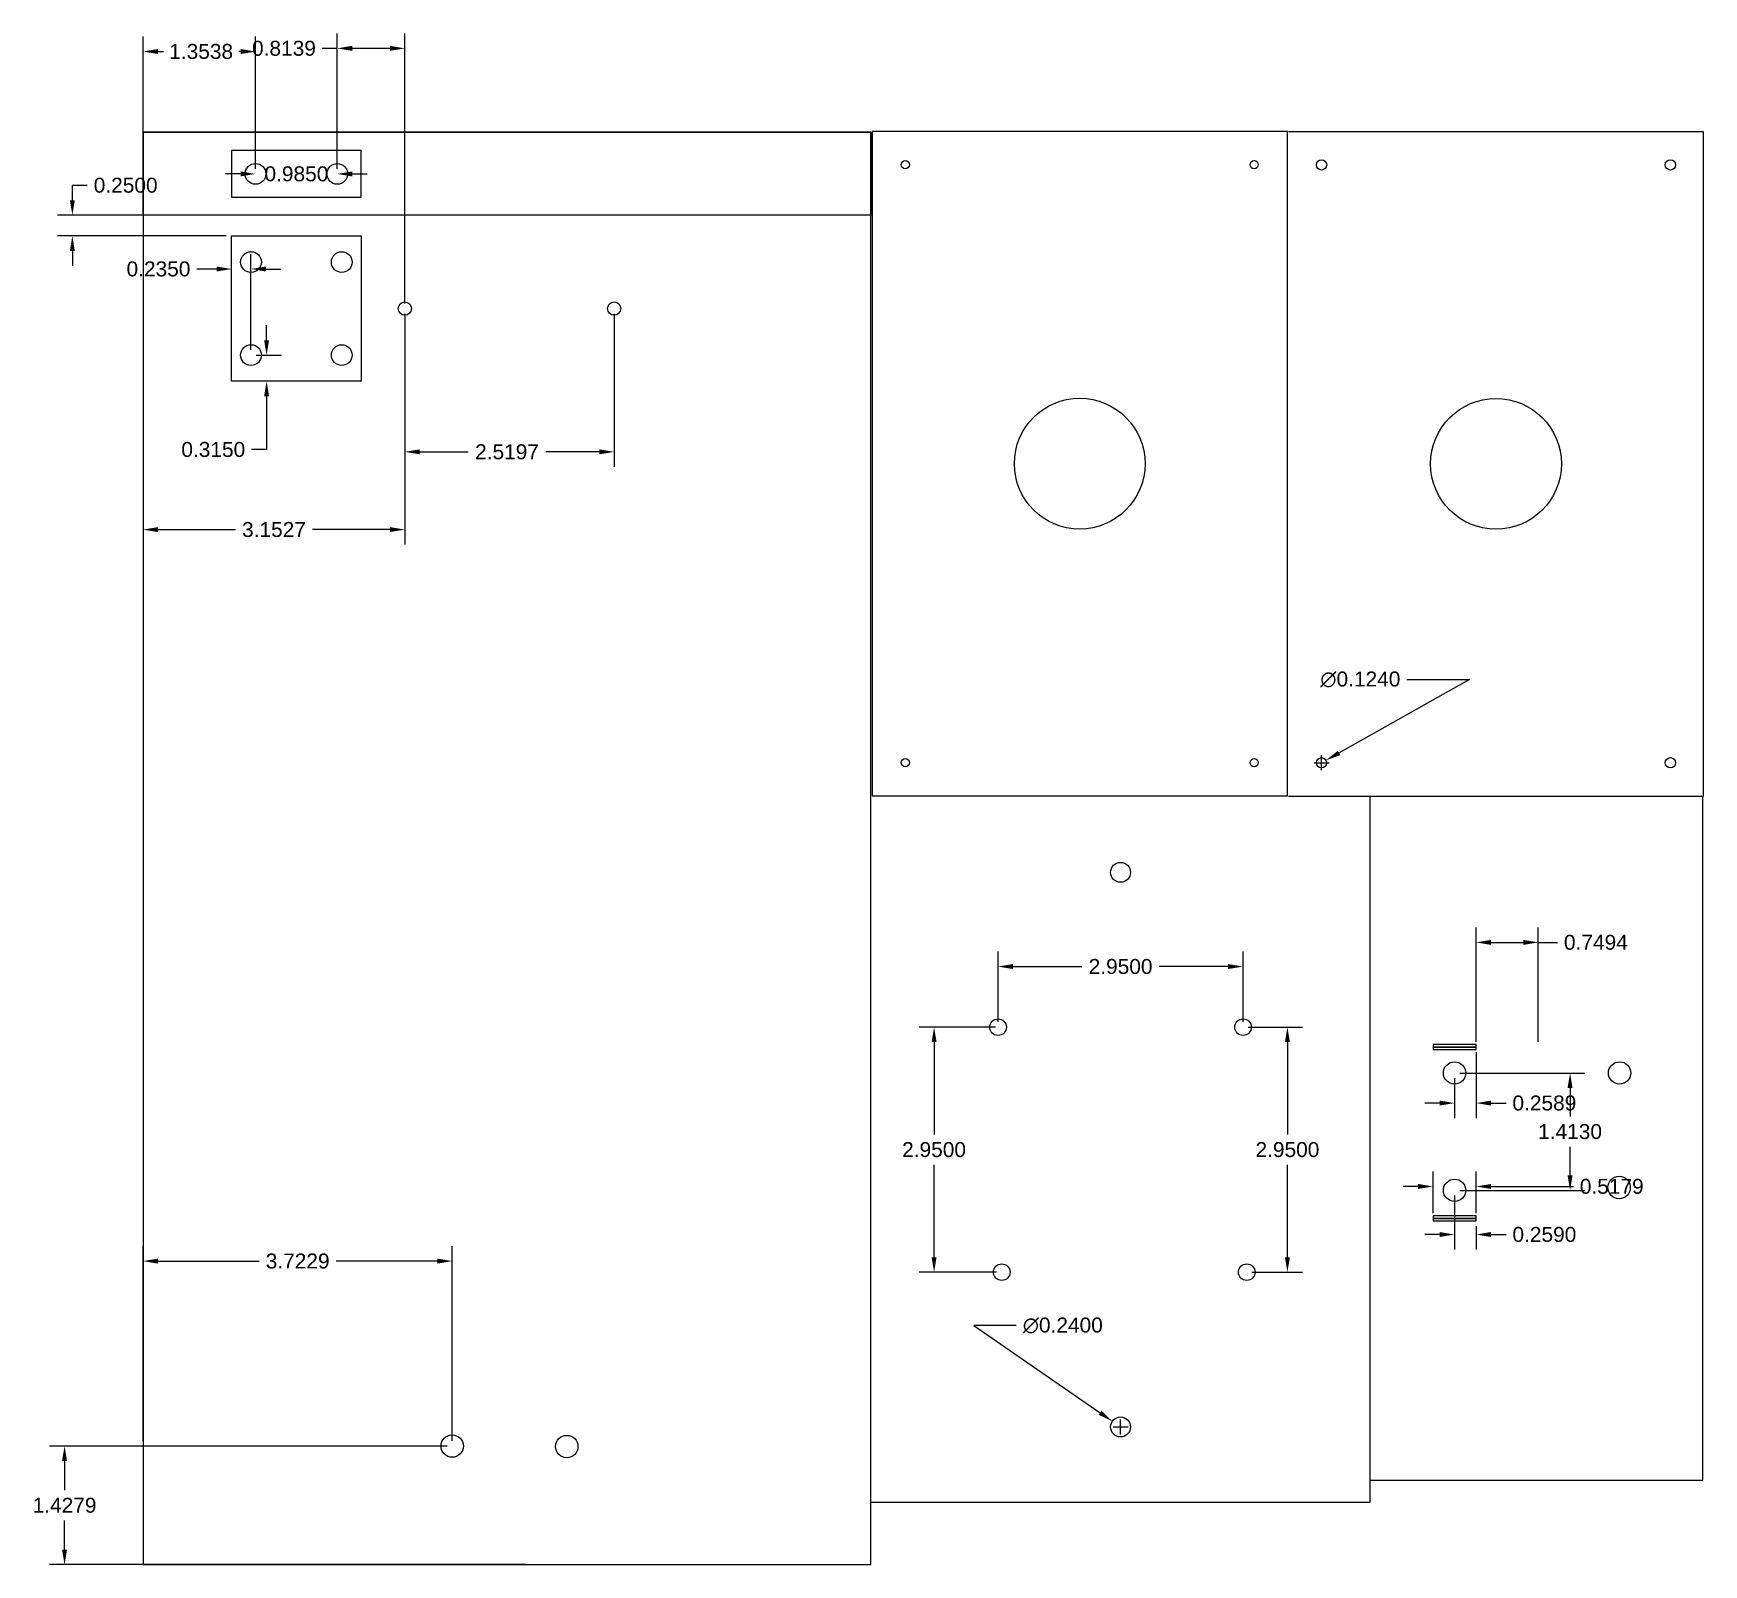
# Model space of a CAD drawing. Header units: inches. Extents: x 7.6 to 27.7, y 7.8 to 26.2.
import ezdxf

# ---------------------------------------------------------------- set-up
doc = ezdxf.new("R2010")
doc.units = ezdxf.units.IN
doc.header["$MEASUREMENT"] = 0
doc.layers.get('0').update_dxf_attribs({"color": 1})
doc.layers.add('dimensions', color=4, linetype='Continuous')
doc.styles.get("Standard").update_dxf_attribs({"font": 'Arial Regular.ttf'})
doc.dimstyles.get("Standard").update_dxf_attribs({"dimtxt": 0.18, "dimasz": 0.18, "dimexe": 0.18, "dimexo": 0.0625, "dimgap": 0.09, "dimtad": 0, "dimtih": 1, "dimtoh": 1, "dimdec": 4, "dimzin": 0, "dimdsep": 46, "dimtxsty": 'Standard', "dimcen": 0.09, "dimadec": 0, "dimazin": 0, "dimtfac": 1, "dimtdec": 4, "dimtofl": 0, "dimtmove": 0, "dimatfit": 3, "dimfxl": 1, "dimtolj": 1, "dimtzin": 0, "dimarcsym": 0})

# ---------------------------------------------------------------- blocks, each defined once
blk = doc.blocks.new('*D4')
at = {"layer": 'Defpoints', "color": 0, "transparency": 16777216}
for p in [(12.68, 9.234), (8.012, 7.806), (13.626, 7.806)]:
    blk.add_point(p, dxfattribs=at)
at = {"layer": 'dimensions', "color": 0, "lineweight": -2, "transparency": 16777216}
for p, q in [((12.618, 9.234), (7.832, 9.234)), ((8.012, 9.054), (8.012, 8.702)), ((8.012, 7.986), (8.012, 8.339)), ((13.563, 7.806), (7.832, 7.806))]:
    blk.add_line(p, q, dxfattribs=at)
at = {"layer": 'dimensions', "color": 0, "transparency": 16777216}
for points in [[(7.982, 9.054), (8.042, 9.054), (8.012, 9.234)], [(7.982, 7.986), (8.042, 7.986), (8.012, 7.806)]]:
    blk.add_solid(points, dxfattribs=at)
at = {"layer": 'dimensions', "color": 0, "transparency": 16777216, "insert": (8.012, 8.52), "char_height": 0.18, "attachment_point": 5}
blk.add_mtext('\\A1;1.4279', dxfattribs=at)
blk = doc.blocks.new('*D6')
at = {"layer": 'Defpoints', "color": 0, "transparency": 16777216}
for p in [(8.957, 11.461), (8.957, 9.234), (12.68, 9.234)]:
    blk.add_point(p, dxfattribs=at)
at = {"layer": 'dimensions', "color": 0, "lineweight": -2, "transparency": 16777216}
for p, q in [((8.957, 9.297), (8.957, 11.641)), ((12.68, 9.297), (12.68, 11.641)), ((9.137, 11.461), (10.357, 11.461)), ((12.5, 11.461), (11.281, 11.461))]:
    blk.add_line(p, q, dxfattribs=at)
at = {"layer": 'dimensions', "color": 0, "transparency": 16777216}
for points in [[(9.137, 11.491), (9.137, 11.431), (8.957, 11.461)], [(12.5, 11.491), (12.5, 11.431), (12.68, 11.461)]]:
    blk.add_solid(points, dxfattribs=at)
at = {"layer": 'dimensions', "color": 0, "transparency": 16777216, "insert": (10.819, 11.461), "char_height": 0.18, "attachment_point": 5}
blk.add_mtext('\\A1;3.7229', dxfattribs=at)
blk = doc.blocks.new('*D10')
at = {"layer": 'Defpoints', "color": 0, "transparency": 16777216}
for p in [(10.022, 23.408), (10.257, 22.371), (10.022, 22.056)]:
    blk.add_point(p, dxfattribs=at)
at = {"layer": 'dimensions', "color": 0, "lineweight": -2, "transparency": 16777216}
for p, q in [((10.022, 22.119), (10.022, 23.588)), ((10.257, 22.434), (10.257, 23.588)), ((9.842, 23.408), (9.605, 23.408)), ((10.437, 23.408), (10.617, 23.408))]:
    blk.add_line(p, q, dxfattribs=at)
at = {"layer": 'dimensions', "color": 0, "transparency": 16777216}
for points in [[(9.842, 23.438), (9.842, 23.378), (10.022, 23.408)], [(10.437, 23.438), (10.437, 23.378), (10.257, 23.408)]]:
    blk.add_solid(points, dxfattribs=at)
at = {"layer": 'dimensions', "color": 0, "transparency": 16777216, "insert": (9.143, 23.408), "char_height": 0.18, "attachment_point": 5}
blk.add_mtext('\\A1;0.2350', dxfattribs=at)
blk = doc.blocks.new('*D11')
at = {"layer": 'Defpoints', "color": 0, "transparency": 16777216}
for p in [(10.257, 22.371), (10.445, 22.056), (10.589, 22.056)]:
    blk.add_point(p, dxfattribs=at)
at = {"layer": 'dimensions', "color": 0, "lineweight": -2, "transparency": 16777216}
for p, q in [((10.445, 22.551), (10.445, 22.731)), ((10.32, 22.371), (10.625, 22.371)), ((10.527, 22.056), (10.265, 22.056)), ((10.445, 21.876), (10.445, 21.234)), ((10.445, 21.234), (10.265, 21.234))]:
    blk.add_line(p, q, dxfattribs=at)
at = {"layer": 'dimensions', "color": 0, "transparency": 16777216}
for points in [[(10.415, 22.551), (10.475, 22.551), (10.445, 22.371)], [(10.415, 21.876), (10.475, 21.876), (10.445, 22.056)]]:
    blk.add_solid(points, dxfattribs=at)
at = {"layer": 'dimensions', "color": 0, "transparency": 16777216, "insert": (9.803, 21.234), "char_height": 0.18, "attachment_point": 5}
blk.add_mtext('\\A1;0.3150', dxfattribs=at)
blk = doc.blocks.new('*D12')
at = {"layer": 'Defpoints', "color": 0, "transparency": 16777216}
for p in [(8.106, 24.056), (10.354, 24.056), (10.022, 23.806)]:
    blk.add_point(p, dxfattribs=at)
at = {"layer": 'dimensions', "color": 0, "lineweight": -2, "transparency": 16777216}
for p, q in [((8.106, 24.236), (8.106, 24.416)), ((8.106, 24.416), (8.286, 24.416)), ((10.292, 24.056), (7.926, 24.056)), ((9.96, 23.806), (7.926, 23.806)), ((8.106, 23.626), (8.106, 23.446))]:
    blk.add_line(p, q, dxfattribs=at)
at = {"layer": 'dimensions', "color": 0, "transparency": 16777216}
for points in [[(8.076, 24.236), (8.136, 24.236), (8.106, 24.056)], [(8.076, 23.626), (8.136, 23.626), (8.106, 23.806)]]:
    blk.add_solid(points, dxfattribs=at)
at = {"layer": 'dimensions', "color": 0, "transparency": 16777216, "insert": (8.748, 24.416), "char_height": 0.18, "attachment_point": 5}
blk.add_mtext('\\A1;0.2500', dxfattribs=at)
blk = doc.blocks.new('*D13')
at = {"layer": 'Defpoints', "color": 0, "transparency": 16777216}
for p in [(8.957, 26.027), (8.957, 24.994), (10.311, 24.553)]:
    blk.add_point(p, dxfattribs=at)
at = {"layer": 'dimensions', "color": 0, "lineweight": -2, "transparency": 16777216}
for p, q in [((8.957, 25.056), (8.957, 26.207)), ((10.311, 24.616), (10.311, 26.207)), ((9.137, 26.027), (9.202, 26.027)), ((10.131, 26.027), (10.112, 26.027))]:
    blk.add_line(p, q, dxfattribs=at)
at = {"layer": 'dimensions', "color": 0, "transparency": 16777216}
for points in [[(9.137, 26.057), (9.137, 25.997), (8.957, 26.027)], [(10.131, 26.057), (10.131, 25.997), (10.311, 26.027)]]:
    blk.add_solid(points, dxfattribs=at)
at = {"layer": 'dimensions', "color": 0, "transparency": 16777216, "insert": (9.657, 26.027), "char_height": 0.18, "attachment_point": 5}
blk.add_mtext('\\A1;1.3538', dxfattribs=at)
blk = doc.blocks.new('*D14')
at = {"layer": 'Defpoints', "color": 0, "transparency": 16777216}
for p in [(12.11, 22.931), (14.63, 22.931), (14.63, 21.206)]:
    blk.add_point(p, dxfattribs=at)
at = {"layer": 'dimensions', "color": 0, "lineweight": -2, "transparency": 16777216}
for p, q in [((12.11, 22.869), (12.11, 21.026)), ((14.63, 22.869), (14.63, 21.026)), ((12.29, 21.206), (12.874, 21.206)), ((14.45, 21.206), (13.806, 21.206))]:
    blk.add_line(p, q, dxfattribs=at)
at = {"layer": 'dimensions', "color": 0, "transparency": 16777216}
for points in [[(12.29, 21.236), (12.29, 21.176), (12.11, 21.206)], [(14.45, 21.236), (14.45, 21.176), (14.63, 21.206)]]:
    blk.add_solid(points, dxfattribs=at)
at = {"layer": 'dimensions', "color": 0, "transparency": 16777216, "insert": (13.34, 21.206), "char_height": 0.18, "attachment_point": 5}
blk.add_mtext('\\A1;2.5197', dxfattribs=at)
blk = doc.blocks.new('*D15')
at = {"layer": 'Defpoints', "color": 0, "transparency": 16777216}
for p in [(8.957, 22.931), (12.11, 22.931), (8.957, 20.27)]:
    blk.add_point(p, dxfattribs=at)
at = {"layer": 'dimensions', "color": 0, "lineweight": -2, "transparency": 16777216}
for p, q in [((8.957, 22.869), (8.957, 20.09)), ((12.11, 22.869), (12.11, 20.09)), ((9.137, 20.27), (10.072, 20.27)), ((11.93, 20.27), (10.996, 20.27))]:
    blk.add_line(p, q, dxfattribs=at)
at = {"layer": 'dimensions', "color": 0, "transparency": 16777216}
for points in [[(9.137, 20.3), (9.137, 20.24), (8.957, 20.27)], [(11.93, 20.3), (11.93, 20.24), (12.11, 20.27)]]:
    blk.add_solid(points, dxfattribs=at)
at = {"layer": 'dimensions', "color": 0, "transparency": 16777216, "insert": (10.534, 20.27), "char_height": 0.18, "attachment_point": 5}
blk.add_mtext('\\A1;3.1527', dxfattribs=at)
blk = doc.blocks.new('*D17')
at = {"layer": 'Defpoints', "color": 0, "transparency": 16777216}
for p in [(11.296, 26.065), (11.296, 24.553), (12.11, 22.931)]:
    blk.add_point(p, dxfattribs=at)
at = {"layer": 'dimensions', "color": 0, "lineweight": -2, "transparency": 16777216}
for p, q in [((11.296, 24.616), (11.296, 26.245)), ((12.11, 22.994), (12.11, 26.245)), ((11.296, 26.065), (11.116, 26.065)), ((11.93, 26.065), (11.476, 26.065))]:
    blk.add_line(p, q, dxfattribs=at)
at = {"layer": 'dimensions', "color": 0, "transparency": 16777216}
for points in [[(11.476, 26.095), (11.476, 26.035), (11.296, 26.065)], [(11.93, 26.095), (11.93, 26.035), (12.11, 26.065)]]:
    blk.add_solid(points, dxfattribs=at)
at = {"layer": 'dimensions', "color": 0, "transparency": 16777216, "insert": (10.654, 26.065), "char_height": 0.18, "attachment_point": 5}
blk.add_mtext('\\A1;0.8139', dxfattribs=at)
blk = doc.blocks.new('*D18')
at = {"layer": 'Defpoints', "color": 0, "transparency": 16777216}
for p in [(10.311, 24.553), (11.296, 24.553), (11.296, 24.553)]:
    blk.add_point(p, dxfattribs=at)
at = {"layer": 'dimensions', "color": 0, "lineweight": -2, "transparency": 16777216}
for p, q in [((10.131, 24.553), (9.951, 24.553)), ((10.311, 24.616), (10.311, 24.733)), ((11.296, 24.616), (11.296, 24.733)), ((11.476, 24.553), (11.656, 24.553))]:
    blk.add_line(p, q, dxfattribs=at)
at = {"layer": 'dimensions', "color": 0, "transparency": 16777216}
for points in [[(10.131, 24.583), (10.131, 24.523), (10.311, 24.553)], [(11.476, 24.583), (11.476, 24.523), (11.296, 24.553)]]:
    blk.add_solid(points, dxfattribs=at)
at = {"layer": 'dimensions', "color": 0, "transparency": 16777216, "insert": (10.804, 24.553), "char_height": 0.18, "attachment_point": 5}
blk.add_mtext('\\A1;0.9850', dxfattribs=at)
blk = doc.blocks.new('*D29')
at = {"layer": 'Defpoints', "color": 0, "transparency": 16777216}
for p in [(23.094, 17.431), (23.202, 17.492)]:
    blk.add_point(p, dxfattribs=at)
at = {"layer": 'dimensions', "color": 0, "lineweight": -2, "transparency": 16777216}
for p, q in [((24.93, 18.465), (23.359, 17.58)), ((24.176, 18.465), (24.93, 18.465)), ((23.148, 17.372), (23.148, 17.552)), ((23.058, 17.462), (23.238, 17.462))]:
    blk.add_line(p, q, dxfattribs=at)
at = {"layer": 'dimensions', "color": 0, "transparency": 16777216}
blk.add_solid([(23.344, 17.607), (23.374, 17.554), (23.202, 17.492)], dxfattribs=at)
at = {"layer": 'dimensions', "color": 0, "transparency": 16777216, "insert": (23.615, 18.465), "char_height": 0.18, "attachment_point": 5}
blk.add_mtext('\\A1;∅0.1240', dxfattribs=at)
blk = doc.blocks.new('*D64')
at = {"layer": 'Defpoints', "color": 0, "transparency": 16777216}
for p in [(25.009, 12.36), (24.491, 11.975), (25.009, 11.975)]:
    blk.add_point(p, dxfattribs=at)
at = {"layer": 'dimensions', "color": 0, "lineweight": -2, "transparency": 16777216}
for p, q in [((24.491, 12.038), (24.491, 12.54)), ((25.009, 12.038), (25.009, 12.54)), ((24.311, 12.36), (24.131, 12.36)), ((25.189, 12.36), (26.18, 12.36))]:
    blk.add_line(p, q, dxfattribs=at)
at = {"layer": 'dimensions', "color": 0, "transparency": 16777216}
for points in [[(24.311, 12.39), (24.311, 12.33), (24.491, 12.36)], [(25.189, 12.39), (25.189, 12.33), (25.009, 12.36)]]:
    blk.add_solid(points, dxfattribs=at)
at = {"layer": 'dimensions', "color": 0, "transparency": 16777216, "insert": (26.642, 12.36), "char_height": 0.18, "attachment_point": 5}
blk.add_mtext('\\A1;0.5179', dxfattribs=at)
blk = doc.blocks.new('*D65')
at = {"layer": 'Defpoints', "color": 0, "transparency": 16777216}
for p in [(25.758, 15.299), (25.009, 14.039), (25.758, 14.039)]:
    blk.add_point(p, dxfattribs=at)
at = {"layer": 'dimensions', "color": 0, "lineweight": -2, "transparency": 16777216}
for p, q in [((25.009, 14.101), (25.009, 15.479)), ((25.189, 15.299), (25.578, 15.299)), ((25.758, 14.101), (25.758, 15.479)), ((25.758, 15.299), (25.989, 15.299))]:
    blk.add_line(p, q, dxfattribs=at)
at = {"layer": 'dimensions', "color": 0, "transparency": 16777216}
for points in [[(25.189, 15.329), (25.189, 15.269), (25.009, 15.299)], [(25.578, 15.329), (25.578, 15.269), (25.758, 15.299)]]:
    blk.add_solid(points, dxfattribs=at)
at = {"layer": 'dimensions', "color": 0, "transparency": 16777216, "insert": (26.451, 15.299), "char_height": 0.18, "attachment_point": 5}
blk.add_mtext('\\A1;0.7494', dxfattribs=at)
blk = doc.blocks.new('*D66')
at = {"layer": 'Defpoints', "color": 0, "transparency": 16777216}
for p in [(25.009, 14.039), (24.75, 13.726), (25.009, 13.364)]:
    blk.add_point(p, dxfattribs=at)
at = {"layer": 'dimensions', "color": 0, "lineweight": -2, "transparency": 16777216}
for p, q in [((25.009, 13.976), (25.009, 13.184)), ((24.75, 13.664), (24.75, 13.184)), ((24.57, 13.364), (24.39, 13.364)), ((25.189, 13.364), (25.369, 13.364))]:
    blk.add_line(p, q, dxfattribs=at)
at = {"layer": 'dimensions', "color": 0, "transparency": 16777216}
for points in [[(24.57, 13.394), (24.57, 13.334), (24.75, 13.364)], [(25.189, 13.394), (25.189, 13.334), (25.009, 13.364)]]:
    blk.add_solid(points, dxfattribs=at)
at = {"layer": 'dimensions', "color": 0, "transparency": 16777216, "insert": (25.831, 13.364), "char_height": 0.18, "attachment_point": 5}
blk.add_mtext('\\A1;0.2589', dxfattribs=at)
blk = doc.blocks.new('*D68')
at = {"layer": 'Defpoints', "color": 0, "transparency": 16777216}
for p in [(24.75, 12.313), (25.009, 11.944), (25.009, 11.781)]:
    blk.add_point(p, dxfattribs=at)
at = {"layer": 'dimensions', "color": 0, "lineweight": -2, "transparency": 16777216}
for p, q in [((24.75, 12.251), (24.75, 11.601)), ((25.009, 11.882), (25.009, 11.601)), ((24.57, 11.781), (24.39, 11.781)), ((25.189, 11.781), (25.369, 11.781))]:
    blk.add_line(p, q, dxfattribs=at)
at = {"layer": 'dimensions', "color": 0, "transparency": 16777216}
for points in [[(24.57, 11.811), (24.57, 11.751), (24.75, 11.781)], [(25.189, 11.811), (25.189, 11.751), (25.009, 11.781)]]:
    blk.add_solid(points, dxfattribs=at)
at = {"layer": 'dimensions', "color": 0, "transparency": 16777216, "insert": (25.831, 11.781), "char_height": 0.18, "attachment_point": 5}
blk.add_mtext('\\A1;0.2590', dxfattribs=at)
blk = doc.blocks.new('*D73')
at = {"color": 0, "lineweight": -2, "transparency": 16777216}
for p, q in [((24.813, 13.726), (26.32, 13.726)), ((26.14, 13.546), (26.14, 13.201)), ((26.14, 12.493), (26.14, 12.839)), ((24.813, 12.313), (26.32, 12.313))]:
    blk.add_line(p, q, dxfattribs=at)
at = {"color": 0, "transparency": 16777216}
for points in [[(26.11, 13.546), (26.17, 13.546), (26.14, 13.726)], [(26.11, 12.493), (26.17, 12.493), (26.14, 12.313)]]:
    blk.add_solid(points, dxfattribs=at)
at = {"layer": 'Defpoints', "color": 0, "transparency": 16777216}
for p in [(24.75, 13.726), (24.75, 12.313), (26.14, 12.313)]:
    blk.add_point(p, dxfattribs=at)
at = {"color": 0, "transparency": 16777216, "insert": (26.14, 13.02), "char_height": 0.18, "attachment_point": 5}
blk.add_mtext('\\A1;1.4130', dxfattribs=at)
blk = doc.blocks.new('*D83')
at = {"layer": 'Defpoints', "color": 0, "transparency": 16777216}
for p in [(20.629, 9.532), (20.826, 9.396)]:
    blk.add_point(p, dxfattribs=at)
at = {"layer": 'dimensions', "color": 0, "lineweight": -2, "transparency": 16777216}
for p, q in [((19.472, 10.685), (18.961, 10.685)), ((18.961, 10.685), (20.481, 9.634)), ((20.638, 9.464), (20.818, 9.464)), ((20.728, 9.374), (20.728, 9.554))]:
    blk.add_line(p, q, dxfattribs=at)
at = {"layer": 'dimensions', "color": 0, "transparency": 16777216}
blk.add_solid([(20.498, 9.659), (20.464, 9.61), (20.629, 9.532)], dxfattribs=at)
at = {"layer": 'dimensions', "color": 0, "transparency": 16777216, "insert": (20.032, 10.685), "char_height": 0.18, "attachment_point": 5}
blk.add_mtext('\\A1;∅0.2400', dxfattribs=at)
blk = doc.blocks.new('*D82')
at = {"layer": 'Defpoints', "color": 0, "transparency": 16777216}
for p in [(18.482, 14.278), (19.284, 14.278), (19.297, 11.328)]:
    blk.add_point(p, dxfattribs=at)
at = {"layer": 'dimensions', "color": 0, "lineweight": -2, "transparency": 16777216}
for p, q in [((19.221, 14.278), (18.302, 14.278)), ((18.482, 14.098), (18.482, 12.984)), ((18.482, 11.508), (18.482, 12.622)), ((19.234, 11.328), (18.302, 11.328))]:
    blk.add_line(p, q, dxfattribs=at)
at = {"layer": 'dimensions', "color": 0, "transparency": 16777216}
for points in [[(18.452, 14.098), (18.512, 14.098), (18.482, 14.278)], [(18.452, 11.508), (18.512, 11.508), (18.482, 11.328)]]:
    blk.add_solid(points, dxfattribs=at)
at = {"layer": 'dimensions', "color": 0, "transparency": 16777216, "insert": (18.482, 12.803), "char_height": 0.18, "attachment_point": 5}
blk.add_mtext('\\A1;2.9500', dxfattribs=at)
blk = doc.blocks.new('*D84')
at = {"layer": 'Defpoints', "color": 0, "transparency": 16777216}
for p in [(22.203, 15.008), (19.253, 14.278), (22.203, 14.278)]:
    blk.add_point(p, dxfattribs=at)
at = {"layer": 'dimensions', "color": 0, "lineweight": -2, "transparency": 16777216}
for p, q in [((19.253, 14.341), (19.253, 15.188)), ((22.203, 14.341), (22.203, 15.188)), ((19.433, 15.008), (20.262, 15.008)), ((22.023, 15.008), (21.193, 15.008))]:
    blk.add_line(p, q, dxfattribs=at)
at = {"layer": 'dimensions', "color": 0, "transparency": 16777216}
for points in [[(19.433, 15.038), (19.433, 14.978), (19.253, 15.008)], [(22.023, 15.038), (22.023, 14.978), (22.203, 15.008)]]:
    blk.add_solid(points, dxfattribs=at)
at = {"layer": 'dimensions', "color": 0, "transparency": 16777216, "insert": (20.728, 15.008), "char_height": 0.18, "attachment_point": 5}
blk.add_mtext('\\A1;2.9500', dxfattribs=at)
blk = doc.blocks.new('*D85')
at = {"layer": 'Defpoints', "color": 0, "transparency": 16777216}
for p in [(22.203, 14.278), (22.247, 11.328), (22.737, 11.328)]:
    blk.add_point(p, dxfattribs=at)
at = {"layer": 'dimensions', "color": 0, "lineweight": -2, "transparency": 16777216}
for p, q in [((22.265, 14.278), (22.917, 14.278)), ((22.737, 14.098), (22.737, 12.984)), ((22.737, 11.508), (22.737, 12.622)), ((22.309, 11.328), (22.917, 11.328))]:
    blk.add_line(p, q, dxfattribs=at)
at = {"layer": 'dimensions', "color": 0, "transparency": 16777216}
for points in [[(22.707, 14.098), (22.767, 14.098), (22.737, 14.278)], [(22.707, 11.508), (22.767, 11.508), (22.737, 11.328)]]:
    blk.add_solid(points, dxfattribs=at)
at = {"layer": 'dimensions', "color": 0, "transparency": 16777216, "insert": (22.737, 12.803), "char_height": 0.18, "attachment_point": 5}
blk.add_mtext('\\A1;2.9500', dxfattribs=at)

msp = doc.modelspace()

# ---------------------------------------------------------------- linework, layer by layer
for points in [[(17.7198, 25.05635), (17.7198, 24.05635), (8.9573, 24.05635), (8.9573, 25.05635)], [(17.7198, 7.80635), (17.7198, 25.05635), (8.9573, 25.05635), (8.9573, 7.80635)], [(22.73617, 17.06364), (22.73617, 25.06364), (17.73617, 25.06364), (17.73617, 17.06364)], [(11.58439, 24.27332), (11.58439, 24.83332), (10.02189, 24.83332), (10.02189, 24.27332)], [(10.02224, 22.05636), (10.02224, 23.80636), (11.58474, 23.80636), (11.58474, 22.05636)], [(24.49112, 14.03897), (25.00902, 14.03897), (25.00902, 14.07022), (24.49112, 14.07022)], [(24.49112, 14.00772), (25.00902, 14.00772), (25.00902, 14.03897), (24.49112, 14.03897)], [(24.49112, 11.97547), (25.00902, 11.97547), (25.00902, 12.00672), (24.49112, 12.00672)], [(24.49112, 11.94422), (25.00902, 11.94422), (25.00902, 11.97547), (24.49112, 11.97547)]]:
    msp.add_lwpolyline(points, close=True)
for points in [[(22.74809, 17.06174), (27.74809, 17.06174), (27.74809, 25.06174), (22.74809, 25.06174)], [(23.72772, 17.05318), (23.72772, 8.55318), (17.72772, 8.55318)], [(23.74051, 8.82317), (27.74051, 8.82317), (27.74051, 17.06317)]]:
    msp.add_lwpolyline(points)
for centre, radius in [((10.31109, 24.55336), 0.125), ((11.29609, 24.55335), 0.125), ((18.13612, 24.66365), 0.04921), ((22.33615, 24.66366), 0.04921), ((23.14805, 24.66175), 0.06201), ((27.34808, 24.66175), 0.06201), ((10.25727, 23.49137), 0.125), ((11.34977, 23.49136), 0.125), ((12.11, 22.93132), 0.08), ((14.62966, 22.93137), 0.08), ((10.25722, 22.37134), 0.125), ((11.34977, 22.37136), 0.125), ((20.2362, 21.06364), 0.7874), ((25.24813, 21.06173), 0.7874), ((18.1362, 17.46369), 0.04921), ((22.33614, 17.46365), 0.04921), ((23.14813, 17.46179), 0.06201), ((27.34807, 17.46175), 0.06201), ((20.72767, 16.14247), 0.12), ((19.25273, 14.27808), 0.1), ((22.20271, 14.27816), 0.1), ((24.75009, 13.72644), 0.135), ((26.73716, 13.72644), 0.135), ((26.73088, 12.34719), 0.135), ((24.75006, 12.31349), 0.135), ((19.29677, 11.32812), 0.1), ((22.24672, 11.32816), 0.1), ((20.72774, 9.46393), 0.12), ((12.68019, 9.23425), 0.135), ((14.05945, 9.22797), 0.135)]:
    msp.add_circle(centre, radius)

# ---------------------------------------------------------------- dimensions: what is measured, and where the dimension line sits
dim = msp.add_linear_dim(base=(26.139814, 12.313486), p1=(24.750087, 13.726438), p2=(24.750058, 12.313486), angle=90, dimstyle='Standard')
dim.commit()
dim.dimension.update_dxf_attribs({"geometry": '*D73', "text_midpoint": (26.139814, 13.019962)})
at = {"layer": 'dimensions'}
for base, p1, p2, angle, picture, middle in [((8.9573, 26.02708), (10.31109, 24.55336), (8.9573, 24.99385), 180, '*D13', (9.65715, 26.02708)), ((10.02224, 23.40797), (10.25722, 22.37134), (10.02224, 22.05636), 180, '*D10', (9.14285, 23.40797)), ((14.62966, 21.20569), (12.11, 22.93132), (14.62966, 22.93137), 180, '*D14', (13.34016, 21.20569)), ((10.4447, 22.05636), (10.25722, 22.37134), (10.58942, 22.05636), 90, '*D11', (9.80267, 21.23433))]:
    dim = msp.add_linear_dim(base=base, p1=p1, p2=p2, angle=angle, dimstyle='Standard', dxfattribs=at)
    dim.commit()
    dim.dimension.update_dxf_attribs({"geometry": picture, "text_midpoint": middle, "dimtype": 160})
for base, p1, p2, angle, picture, middle in [((11.29609, 26.06523), (12.11, 22.93132), (11.29609, 24.55335), 180, '*D17', (10.65406, 26.06523)), ((11.29609, 24.55336), (10.31109, 24.55336), (11.29609, 24.55335), 180, '*D18', (10.80359, 24.55336)), ((8.10646, 24.05635), (10.02224, 23.80636), (10.35444, 24.05635), 90, '*D12', (8.7485, 24.41635)), ((8.9573, 20.27039), (12.11, 22.93132), (8.9573, 22.93132), 180, '*D15', (10.53365, 20.27039)), ((22.20271, 15.00841), (19.25273, 14.27808), (22.20271, 14.27816), 180, '*D84', (20.72772, 15.00841)), ((18.48228, 14.27808), (19.29677, 11.32812), (19.28398, 14.27808), 90, '*D82', (18.48228, 12.8031)), ((22.7366, 11.32816), (22.20271, 14.27816), (22.24672, 11.32816), 90, '*D85', (22.7366, 12.80316)), ((8.9573, 11.46055), (12.68019, 9.23425), (8.9573, 9.23425), 180, '*D6', (10.81875, 11.46055)), ((8.0119, 7.80635), (12.68019, 9.23425), (13.62559, 7.80635), 90, '*D4', (8.0119, 8.5203))]:
    dim = msp.add_linear_dim(base=base, p1=p1, p2=p2, angle=angle, dimstyle='Standard', dxfattribs=at)
    dim.commit()
    dim.dimension.update_dxf_attribs({"geometry": picture, "text_midpoint": middle})
for p1, p2, picture, middle in [((23.09409, 17.43137), (23.20216, 17.4922), '*D29', (23.61538, 18.46507)), ((20.82646, 9.39571), (20.62901, 9.53214), '*D83', (20.03247, 10.68463))]:
    dim = msp.add_diameter_dim_2p(p1=p1, p2=p2, dimstyle='Standard', dxfattribs=at)
    dim.commit()
    dim.dimension.update_dxf_attribs({"geometry": picture, "text_midpoint": middle, "dimtype": 163})
for base, p1, p2, picture, middle in [((25.75841, 15.29894), (25.00902, 14.03897), (25.75841, 14.03897), '*D65', (26.45064, 15.29894)), ((25.00902, 12.35974), (24.49112, 11.97547), (25.00902, 11.97547), '*D64', (26.64238, 12.35974))]:
    dim = msp.add_linear_dim(base=base, p1=p1, p2=p2, dimstyle='Standard', dxfattribs=at)
    dim.commit()
    dim.dimension.update_dxf_attribs({"geometry": picture, "text_midpoint": middle, "dimtype": 160})
for base, p1, p2, picture, middle in [((25.00902, 13.36396), (24.75009, 13.72644), (25.00902, 14.03897), '*D66', (25.83105, 13.36396)), ((25.00902, 11.78081), (24.75006, 12.31349), (25.00902, 11.94422), '*D68', (25.83105, 11.78081))]:
    dim = msp.add_linear_dim(base=base, p1=p1, p2=p2, dimstyle='Standard', dxfattribs=at)
    dim.commit()
    dim.dimension.update_dxf_attribs({"geometry": picture, "text_midpoint": middle})

doc.saveas('drawing.dxf')
